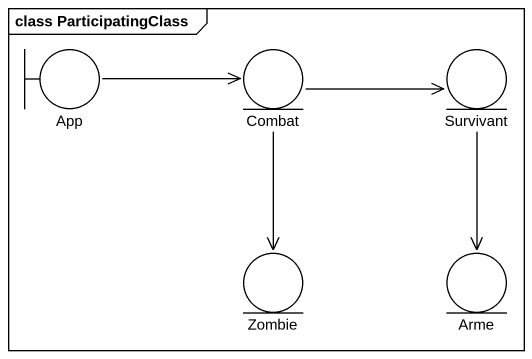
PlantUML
@startuml
mainframe class ParticipatingClass
boundary App
entity Combat
entity Survivant
entity Zombie
entity Arme
App -right-> Combat
Combat -right-> Survivant
Combat --> Zombie
Survivant --> Arme
@enduml
